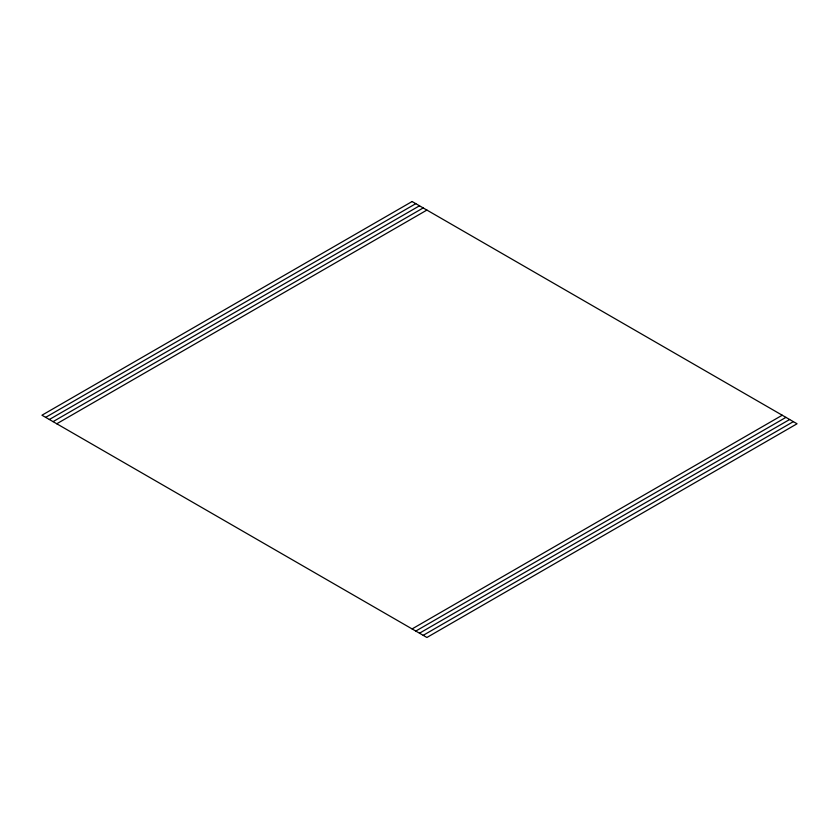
<?xml version="1.0" encoding="UTF-8"?>
<svg xmlns="http://www.w3.org/2000/svg" width="839" height="839" viewBox="0 0 839 839"><rect width="100%" height="100%" fill="white"/><g stroke="black" fill="none" stroke-linecap="round" stroke-linejoin="round"><path stroke-width="1.26" d="M45.652 417.361L415.798 203.657M49.354 419.5L419.5 205.796M53.056 421.639L423.202 207.936M56.758 423.779L426.904 210.075M412.096 628.925L782.242 415.221M415.798 631.064L785.944 417.361M419.5 633.204L789.646 419.5M423.202 635.343L793.348 421.639M412.096 201.528L41.95 415.221L426.904 637.472L797.05 423.779L412.096 201.528"/></g></svg>
